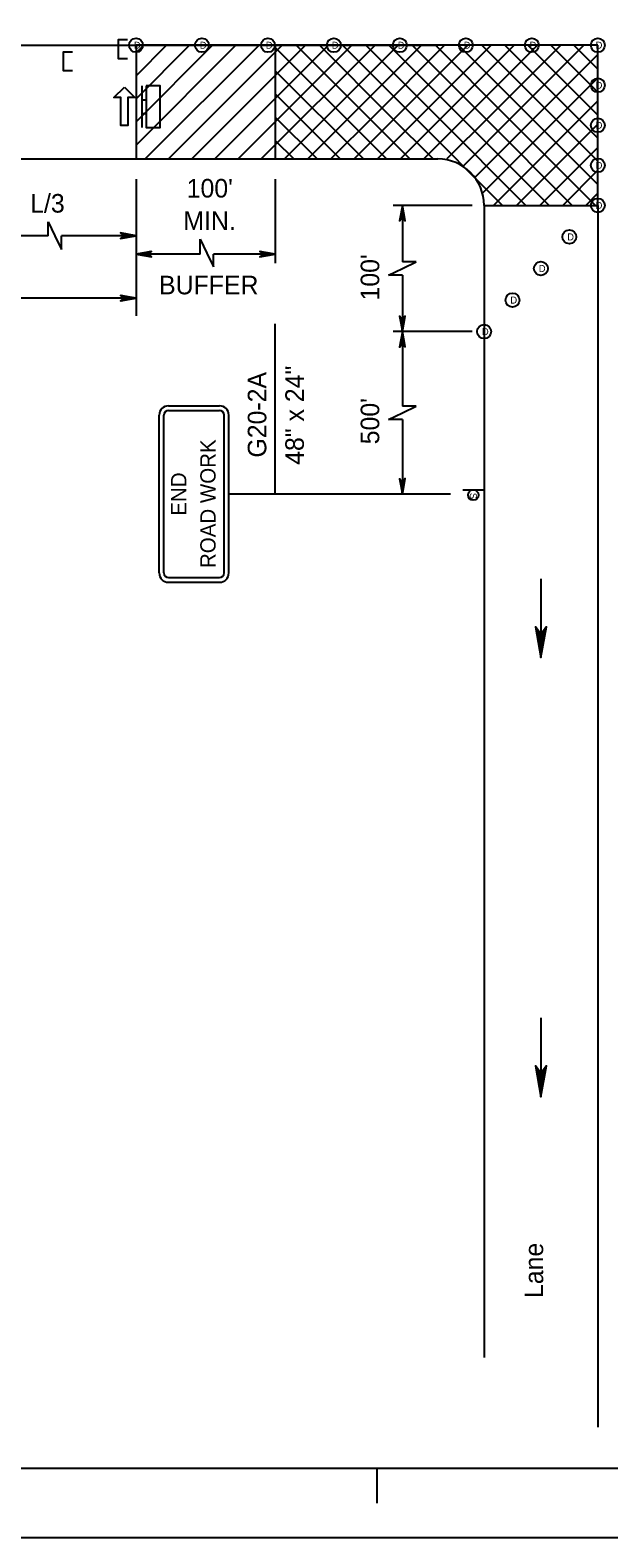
# Model space of a CAD drawing. Extents: x 499945 to 500993, y 499985 to 500645.
# Drawn here: x 500390.3 to 500514.9, y 499985 to 500309.6 of the extents above; entities that cross this region are included whole.
import ezdxf

# ---------------------------------------------------------------- set-up
doc = ezdxf.new("R2010")
doc.units = 0
for name, color, linetype in [('1', 7, 'Continuous'), ('24', 7, 'Continuous'), ('39', 7, 'Continuous'), ('41', 7, 'Continuous'), ('5', 7, 'Continuous'), ('56', 7, 'Continuous'), ('60', 7, 'Continuous')]:
    doc.layers.add(name, color=color, linetype=linetype)

msp = doc.modelspace()

# ---------------------------------------------------------------- linework, layer by layer
at = {"layer": '1'}
for p, q in [((500071.91, 500306.34), (500478, 500306.34)), ((500414.27, 500297.62), (500414.27, 500288.63)), ((500414.31, 500297.64), (500414.31, 500288.65)), ((500414.27, 500294.62), (500415.27, 500294.62)), ((500414.27, 500291.62), (500415.27, 500291.62)), ((500071.91, 500281.86), (500478, 500281.86)), ((500413.05, 500277.48), (500413.05, 500248.06)), ((500443.03, 500277.48), (500443.03, 500259.43)), ((500470.39, 500271.87), (500470.39, 500259.72)), ((500487.99, 500271.87), (500487.99, 500023.84)), ((500512.47, 500271.87), (500512.47, 500008.81)), ((500394.12, 500265.34), (500394.12, 500268.34)), ((500394.12, 500268.34), (500395.56, 500265.34)), ((500394.12, 500265.34), (500378.08, 500265.34)), ((500395.56, 500265.34), (500397, 500262.34)), ((500413.05, 500265.34), (500397, 500265.34)), ((500397, 500262.34), (500397, 500265.34)), ((500426.84, 500261.38), (500426.84, 500264.61)), ((500426.84, 500264.61), (500428.28, 500261.61)), ((500426.84, 500261.38), (500413.05, 500261.38)), ((500426.84, 500261.38), (500413.05, 500261.38)), ((500428.28, 500261.61), (500429.72, 500258.61)), ((500443.03, 500261.38), (500429.72, 500261.38)), ((500429.72, 500258.61), (500429.72, 500261.38)), ((500467.39, 500256.84), (500470.39, 500258.28)), ((500473.39, 500259.72), (500470.39, 500259.72)), ((500470.39, 500258.28), (500473.39, 500259.72)), ((500470.39, 500256.84), (500467.39, 500256.84)), ((500470.39, 500256.84), (500470.39, 500244.69)), ((500467.39, 500225.76), (500470.39, 500227.2)), ((500470.39, 500225.76), (500467.39, 500225.76)), ((500473.39, 500228.64), (500470.39, 500228.64)), ((500470.39, 500227.2), (500473.39, 500228.64)), ((500000, 500000), (500990, 500000)), ((500465, 499992.5), (500465, 500000)), ((500993, 499985), (499944.83, 499985))]:
    msp.add_line(p, q, dxfattribs=at)
msp.add_arc((500478, 500271.87), 9.99, 0, 90, dxfattribs=at)
at = {"layer": '24'}
for p, q in [((500500.23, 500191.49), (500500.23, 500179.56)), ((500500.23, 500096.97), (500500.23, 500085.04))]:
    msp.add_line(p, q, dxfattribs=at)
for points in [[(500470.39, 500271.87), (500469.8, 500268.55), (500470.39, 500269.34), (500470.97, 500268.56), (500470.39, 500271.87), (500470.4, 500271.65), (500469.85, 500268.64), (500470.4, 500269.4), (500470.92, 500268.7), (500470.41, 500271.53), (500470.39, 500271.42), (500469.93, 500268.84), (500470.4, 500269.42), (500470.85, 500268.83), (500470.39, 500271.37), (500470.41, 500271.26), (500470, 500269.01), (500470.39, 500269.44), (500470.79, 500269), (500470.41, 500270.94), (500470.41, 500270.75), (500470.08, 500269.17), (500470.38, 500269.48), (500470.71, 500269.15), (500470.39, 500270.72), (500470.38, 500270.54), (500470.18, 500269.35), (500470.41, 500269.58), (500470.63, 500269.33), (500470.39, 500270.38), (500470.37, 500270.21), (500470.24, 500269.5), (500470.4, 500269.61), (500470.57, 500269.42), (500470.39, 500270.12), (500470.28, 500269.66), (500470.41, 500269.72), (500470.53, 500269.52), (500470.41, 500270.01), (500470.33, 500269.7), (500470.43, 500269.83), (500470.49, 500269.68), (500470.4, 500269.83), (500470.38, 500269.75)], [(500413.05, 500265.34), (500409.73, 500265.93), (500410.52, 500265.34), (500409.74, 500264.76), (500413.05, 500265.34), (500412.83, 500265.34), (500409.82, 500265.89), (500410.58, 500265.34), (500409.88, 500264.81), (500412.71, 500265.33), (500412.6, 500265.34), (500410.02, 500265.8), (500410.6, 500265.34), (500410, 500264.88), (500412.55, 500265.34), (500412.44, 500265.33), (500410.18, 500265.73), (500410.62, 500265.34), (500410.18, 500264.94), (500412.12, 500265.33), (500411.93, 500265.33), (500410.35, 500265.65), (500410.66, 500265.35), (500410.33, 500265.02), (500411.9, 500265.34), (500411.72, 500265.35), (500410.53, 500265.56), (500410.76, 500265.33), (500410.51, 500265.1), (500411.56, 500265.34), (500411.39, 500265.36), (500410.68, 500265.5), (500410.79, 500265.34), (500410.6, 500265.16), (500411.3, 500265.34), (500410.84, 500265.45), (500410.9, 500265.33), (500410.7, 500265.2), (500411.18, 500265.33), (500410.88, 500265.4), (500411.01, 500265.3), (500410.86, 500265.24), (500411.01, 500265.34), (500410.93, 500265.35)], [(500413.05, 500261.38), (500416.37, 500260.8), (500415.58, 500261.38), (500416.36, 500261.96), (500413.05, 500261.38), (500413.27, 500261.39), (500416.28, 500260.84), (500415.52, 500261.39), (500416.22, 500261.92), (500413.39, 500261.4), (500413.5, 500261.38), (500416.08, 500260.93), (500415.5, 500261.39), (500416.1, 500261.84), (500413.55, 500261.38), (500413.66, 500261.4), (500415.92, 500260.99), (500415.48, 500261.38), (500415.92, 500261.79), (500413.98, 500261.4), (500414.17, 500261.4), (500415.75, 500261.08), (500415.44, 500261.37), (500415.77, 500261.7), (500414.2, 500261.38), (500414.38, 500261.37), (500415.57, 500261.17), (500415.34, 500261.4), (500415.59, 500261.63), (500414.54, 500261.38), (500414.71, 500261.37), (500415.42, 500261.23), (500415.31, 500261.39), (500415.5, 500261.57), (500414.8, 500261.38), (500415.26, 500261.27), (500415.2, 500261.4), (500415.4, 500261.53), (500414.92, 500261.4), (500415.22, 500261.32), (500415.09, 500261.42), (500415.24, 500261.48), (500415.09, 500261.39), (500415.17, 500261.37)], [(500443.03, 500261.38), (500439.7, 500261.97), (500440.5, 500261.38), (500439.72, 500260.81), (500443.03, 500261.38), (500442.81, 500261.38), (500439.8, 500261.93), (500440.56, 500261.38), (500439.86, 500260.85), (500442.69, 500261.37), (500442.58, 500261.38), (500440, 500261.84), (500440.58, 500261.38), (500439.98, 500260.93), (500442.53, 500261.38), (500442.42, 500261.37), (500440.16, 500261.77), (500440.6, 500261.38), (500440.15, 500260.98), (500442.09, 500261.37), (500441.91, 500261.37), (500440.33, 500261.69), (500440.64, 500261.39), (500440.31, 500261.06), (500441.87, 500261.38), (500441.7, 500261.39), (500440.51, 500261.6), (500440.74, 500261.37), (500440.49, 500261.14), (500441.53, 500261.38), (500441.37, 500261.4), (500440.65, 500261.54), (500440.77, 500261.38), (500440.58, 500261.2), (500441.28, 500261.38), (500440.81, 500261.49), (500440.88, 500261.37), (500440.68, 500261.24), (500441.16, 500261.37), (500440.86, 500261.44), (500440.98, 500261.34), (500440.84, 500261.28), (500440.98, 500261.38), (500440.91, 500261.39)], [(500413.05, 500251.89), (500409.73, 500252.47), (500410.52, 500251.89), (500409.74, 500251.31), (500413.05, 500251.89), (500412.83, 500251.88), (500409.82, 500252.43), (500410.58, 500251.88), (500409.88, 500251.35), (500412.71, 500251.87), (500412.6, 500251.89), (500410.02, 500252.34), (500410.6, 500251.88), (500410, 500251.43), (500412.55, 500251.89), (500412.44, 500251.87), (500410.18, 500252.28), (500410.62, 500251.89), (500410.18, 500251.48), (500412.12, 500251.87), (500411.93, 500251.87), (500410.35, 500252.19), (500410.66, 500251.9), (500410.33, 500251.56), (500411.9, 500251.89), (500411.72, 500251.9), (500410.53, 500252.1), (500410.76, 500251.87), (500410.51, 500251.64), (500411.56, 500251.89), (500411.39, 500251.9), (500410.68, 500252.04), (500410.79, 500251.88), (500410.6, 500251.7), (500411.3, 500251.89), (500410.84, 500252), (500410.9, 500251.87), (500410.7, 500251.74), (500411.18, 500251.87), (500410.88, 500251.95), (500411.01, 500251.85), (500410.86, 500251.79), (500411.01, 500251.88), (500410.93, 500251.9)], [(500470.39, 500244.69), (500470.98, 500248.01), (500470.39, 500247.22), (500469.81, 500248), (500470.39, 500244.69), (500470.38, 500244.91), (500470.93, 500247.92), (500470.38, 500247.16), (500469.86, 500247.86), (500470.37, 500245.03), (500470.39, 500245.14), (500470.85, 500247.72), (500470.38, 500247.14), (500469.93, 500247.73), (500470.39, 500245.19), (500470.37, 500245.3), (500470.78, 500247.55), (500470.39, 500247.12), (500469.98, 500247.56), (500470.37, 500245.62), (500470.37, 500245.81), (500470.7, 500247.39), (500470.4, 500247.08), (500470.07, 500247.41), (500470.39, 500245.84), (500470.4, 500246.02), (500470.6, 500247.21), (500470.37, 500246.98), (500470.14, 500247.23), (500470.39, 500246.18), (500470.41, 500246.35), (500470.54, 500247.06), (500470.38, 500246.94), (500470.2, 500247.14), (500470.39, 500246.44), (500470.5, 500246.9), (500470.37, 500246.83), (500470.25, 500247.04), (500470.37, 500246.55), (500470.45, 500246.86), (500470.35, 500246.73), (500470.29, 500246.88), (500470.38, 500246.73), (500470.4, 500246.81)], [(500470.39, 500244.69), (500469.8, 500241.36), (500470.39, 500242.16), (500470.97, 500241.38), (500470.39, 500244.69), (500470.4, 500244.47), (500469.85, 500241.46), (500470.4, 500242.22), (500470.92, 500241.52), (500470.41, 500244.35), (500470.39, 500244.24), (500469.93, 500241.66), (500470.4, 500242.24), (500470.85, 500241.64), (500470.39, 500244.19), (500470.41, 500244.08), (500470, 500241.82), (500470.39, 500242.26), (500470.79, 500241.81), (500470.41, 500243.76), (500470.41, 500243.57), (500470.08, 500241.99), (500470.38, 500242.3), (500470.71, 500241.97), (500470.39, 500243.53), (500470.38, 500243.36), (500470.18, 500242.17), (500470.41, 500242.4), (500470.63, 500242.15), (500470.39, 500243.19), (500470.37, 500243.03), (500470.24, 500242.31), (500470.4, 500242.43), (500470.57, 500242.24), (500470.39, 500242.94), (500470.28, 500242.48), (500470.41, 500242.54), (500470.53, 500242.34), (500470.41, 500242.82), (500470.33, 500242.52), (500470.43, 500242.65), (500470.49, 500242.5), (500470.4, 500242.65), (500470.38, 500242.57)], [(500470.39, 500209.71), (500470.98, 500213.04), (500470.39, 500212.24), (500469.81, 500213.02), (500470.39, 500209.71), (500470.38, 500209.94), (500470.93, 500212.95), (500470.38, 500212.18), (500469.86, 500212.89), (500470.37, 500210.05), (500470.39, 500210.17), (500470.85, 500212.74), (500470.38, 500212.17), (500469.93, 500212.76), (500470.39, 500210.22), (500470.37, 500210.33), (500470.78, 500212.58), (500470.39, 500212.14), (500469.98, 500212.59), (500470.37, 500210.65), (500470.37, 500210.84), (500470.7, 500212.41), (500470.4, 500212.11), (500470.07, 500212.44), (500470.39, 500210.87), (500470.4, 500211.05), (500470.6, 500212.23), (500470.37, 500212), (500470.14, 500212.25), (500470.39, 500211.21), (500470.41, 500211.38), (500470.54, 500212.09), (500470.38, 500211.97), (500470.2, 500212.17), (500470.39, 500211.46), (500470.5, 500211.93), (500470.37, 500211.86), (500470.25, 500212.06), (500470.37, 500211.58), (500470.45, 500211.89), (500470.35, 500211.76), (500470.29, 500211.9), (500470.38, 500211.76), (500470.4, 500211.83)], [(500500.23, 500174.5), (500501.41, 500181.15), (500500.23, 500179.56), (500499.08, 500181.11), (500500.23, 500174.5), (500500.22, 500174.94), (500501.32, 500180.96), (500500.22, 500179.43), (500499.17, 500180.84), (500500.2, 500175.18), (500500.23, 500175.4), (500501.15, 500180.56), (500500.22, 500179.4), (500499.32, 500180.59), (500500.23, 500175.5), (500500.2, 500175.72), (500501.01, 500180.23), (500500.23, 500179.35), (500499.42, 500180.25), (500500.2, 500176.36), (500500.2, 500176.74), (500500.85, 500179.89), (500500.25, 500179.28), (500499.59, 500179.94), (500500.23, 500176.81), (500500.25, 500177.16), (500500.66, 500179.53), (500500.2, 500179.08), (500499.75, 500179.57), (500500.23, 500177.49), (500500.27, 500177.82), (500500.54, 500179.25), (500500.22, 500179.01), (500499.86, 500179.4), (500500.23, 500178), (500500.45, 500178.92), (500500.2, 500178.79), (500499.95, 500179.2), (500500.2, 500178.23), (500500.35, 500178.84), (500500.15, 500178.58), (500500.03, 500178.88), (500500.22, 500178.58), (500500.25, 500178.74)], [(500500.23, 500079.98), (500501.41, 500086.63), (500500.23, 500085.04), (500499.08, 500086.59), (500500.23, 500079.98), (500500.22, 500080.42), (500501.32, 500086.44), (500500.22, 500084.92), (500499.17, 500086.33), (500500.2, 500080.66), (500500.23, 500080.88), (500501.15, 500086.04), (500500.22, 500084.88), (500499.32, 500086.07), (500500.23, 500080.98), (500500.2, 500081.2), (500501.01, 500085.71), (500500.23, 500084.83), (500499.42, 500085.73), (500500.2, 500081.85), (500500.2, 500082.22), (500500.85, 500085.38), (500500.25, 500084.76), (500499.59, 500085.42), (500500.23, 500082.29), (500500.25, 500082.64), (500500.66, 500085.02), (500500.2, 500084.56), (500499.75, 500085.05), (500500.23, 500082.97), (500500.27, 500083.3), (500500.54, 500084.73), (500500.22, 500084.49), (500499.86, 500084.88), (500500.23, 500083.48), (500500.45, 500084.41), (500500.2, 500084.27), (500499.95, 500084.68), (500500.2, 500083.71), (500500.35, 500084.32), (500500.15, 500084.07), (500500.03, 500084.36), (500500.22, 500084.07), (500500.25, 500084.22)]]:
    msp.add_lwpolyline(points, dxfattribs=at)
at = {"layer": '41'}
msp.add_lwpolyline([(499944.83, 500645), (500993, 500645), (500993, 499985), (499944.83, 499985)], close=True, dxfattribs=at)
at = {"layer": '5'}
for p, q in [((500413.05, 500306.34), (500413.05, 500281.86)), ((500512.47, 500306.34), (500413.05, 500306.34)), ((500434.53, 500306.34), (500413.05, 500284.86)), ((500429.54, 500306.34), (500413.05, 500289.86)), ((500424.59, 500306.34), (500413.05, 500294.8)), ((500419.65, 500306.34), (500413.05, 500299.75)), ((500413.05, 500304.69), (500414.7, 500306.34)), ((500439.53, 500306.34), (500415.05, 500281.86)), ((500444.53, 500306.34), (500420.04, 500281.86)), ((500449.52, 500306.34), (500425.04, 500281.86)), ((500454.52, 500306.34), (500430.04, 500281.86)), ((500459.52, 500306.34), (500435.03, 500281.86)), ((500464.51, 500306.34), (500440.03, 500281.86)), ((500443.03, 500306.34), (500443.03, 500281.86)), ((500443.03, 500305.85), (500467.01, 500281.86)), ((500469.51, 500306.34), (500445.03, 500281.86)), ((500447.52, 500306.34), (500462.58, 500291.29)), ((500474.5, 500306.34), (500450.02, 500281.86)), ((500452.52, 500306.34), (500467.86, 500291)), ((500457.52, 500306.34), (500472.86, 500291)), ((500462.51, 500306.34), (500477.86, 500291)), ((500479.5, 500306.34), (500464.08, 500290.92)), ((500467.51, 500306.34), (500482.85, 500291)), ((500484.5, 500306.34), (500469.15, 500291)), ((500472.5, 500306.34), (500487.85, 500291)), ((500489.49, 500306.34), (500474.15, 500291)), ((500477.5, 500306.34), (500492.85, 500291)), ((500494.49, 500306.34), (500479.14, 500291)), ((500482.5, 500306.34), (500512.47, 500276.37)), ((500499.48, 500306.34), (500484.14, 500291)), ((500487.49, 500306.34), (500512.47, 500281.36)), ((500504.48, 500306.34), (500489.14, 500291)), ((500492.49, 500306.34), (500512.47, 500286.36)), ((500494.2, 500291.07), (500509.48, 500306.34)), ((500512.47, 500304.35), (500495.71, 500287.58)), ((500497.44, 500306.34), (500512.47, 500291.31)), ((500502.38, 500306.34), (500512.47, 500296.25)), ((500507.33, 500306.34), (500512.47, 500301.2)), ((500512.47, 500271.87), (500512.47, 500306.34)), ((500443.03, 500300.85), (500462.01, 500281.86)), ((500512.47, 500299.35), (500487.64, 500274.51)), ((500443.03, 500295.85), (500457.02, 500281.86)), ((500512.47, 500294.35), (500489.99, 500271.87)), ((500443.03, 500290.86), (500452.02, 500281.86)), ((500464.08, 500290.92), (500455.02, 500281.86)), ((500469.15, 500291), (500460.01, 500281.86)), ((500462.58, 500291.29), (500472.01, 500281.86)), ((500474.15, 500291), (500465.01, 500281.86)), ((500467.86, 500291), (500477, 500281.86)), ((500479.14, 500291), (500470.01, 500281.86)), ((500472.86, 500291), (500491.99, 500271.87)), ((500484.14, 500291), (500475, 500281.86)), ((500477.86, 500291), (500496.99, 500271.87)), ((500489.14, 500291), (500480, 500281.86)), ((500482.85, 500291), (500501.98, 500271.87)), ((500494.2, 500291.07), (500483.41, 500280.27)), ((500487.85, 500291), (500506.98, 500271.87)), ((500492.85, 500291), (500511.98, 500271.87)), ((500495.71, 500287.58), (500485.99, 500277.87)), ((500512.47, 500289.36), (500494.99, 500271.87)), ((500443.03, 500285.86), (500447.02, 500281.86)), ((500512.47, 500284.36), (500499.98, 500271.87)), ((500512.47, 500279.42), (500504.93, 500271.87)), ((500512.47, 500274.47), (500509.88, 500271.87)), ((500485.41, 500271.87), (500468.39, 500271.87)), ((500487.99, 500271.87), (500512.47, 500271.87)), ((500504.98, 500271.87), (500504.98, 500271.87)), ((500413.05, 500251.89), (500359.28, 500251.89)), ((500442.99, 500209.71), (500442.99, 500246.35)), ((500485.41, 500244.69), (500468.39, 500244.69)), ((500470.39, 500244.69), (500470.39, 500228.64)), ((500470.39, 500225.76), (500470.39, 500209.71)), ((500480.79, 500209.71), (500433.03, 500209.71))]:
    msp.add_line(p, q, dxfattribs=at)
at = {"layer": '56'}
for p, q in [((500418.04, 500192.73), (500418.04, 500226.7)), ((500419.04, 500192.73), (500419.04, 500226.7)), ((500420.04, 500228.7), (500431.03, 500228.7)), ((500420.04, 500227.7), (500431.03, 500227.7)), ((500432.03, 500192.73), (500432.03, 500226.7)), ((500433.03, 500192.73), (500433.03, 500226.7)), ((500483.42, 500210.63), (500487.92, 500210.63)), ((500420.04, 500191.73), (500431.03, 500191.73)), ((500420.04, 500190.73), (500431.03, 500190.73))]:
    msp.add_line(p, q, dxfattribs=at)
for points in [[(500411.2, 500307.49), (500409.2, 500307.49), (500409.2, 500305.49), (500409.2, 500303.49), (500411.2, 500303.49)], [(500399.39, 500304.87), (500397.39, 500304.87), (500397.39, 500302.87), (500397.39, 500300.87), (500399.39, 500300.87)], [(500410.54, 500297.35), (500412.79, 500295.1), (500411.29, 500295.1), (500411.29, 500289.1), (500409.79, 500289.1), (500409.79, 500295.1), (500408.3, 500295.1), (500410.54, 500297.35)]]:
    msp.add_lwpolyline(points, dxfattribs=at)
for centre, radius in [((500413.05, 500306.34), 1.5), ((500427.25, 500306.34), 1.5), ((500441.46, 500306.34), 1.5), ((500455.66, 500306.34), 1.5), ((500469.86, 500306.34), 1.5), ((500484.07, 500306.34), 1.5), ((500498.27, 500306.34), 1.5), ((500512.47, 500306.34), 1.5), ((500512.47, 500297.73), 1.5), ((500512.47, 500289.11), 1.5), ((500512.47, 500280.49), 1.5), ((500512.47, 500271.87), 1.5), ((500506.35, 500265.08), 1.5), ((500500.23, 500258.28), 1.5), ((500494.11, 500251.48), 1.5), ((500487.99, 500244.69), 1.5), ((500485.67, 500209.51), 1.12)]:
    msp.add_circle(centre, radius, dxfattribs=at)
for centre, radius, start, end in [((500420.04, 500226.7), 2, 90, 180), ((500420.04, 500226.7), 0.999, 90, 180), ((500431.03, 500226.7), 2, 0, 90), ((500431.03, 500226.7), 0.999, 0, 90), ((500420.04, 500192.73), 2, 180, 270), ((500420.04, 500192.73), 0.999, 180, 270), ((500431.03, 500192.73), 2, 270, 0), ((500431.03, 500192.73), 0.999, 270, 0)]:
    msp.add_arc(centre, radius, start, end, dxfattribs=at)
at = {"layer": '60'}
for p, q in [((500414.27, 500297.62), (500414.27, 500297.62)), ((500418.04, 500209.71), (500418.04, 500209.71)), ((500433.03, 500209.71), (500433.03, 500209.71))]:
    msp.add_line(p, q, dxfattribs=at)
for points in [[(500410.54, 500297.35), (500412.79, 500295.1), (500411.29, 500295.1), (500411.29, 500289.1), (500409.79, 500289.1), (500409.79, 500295.1), (500408.3, 500295.1)], [(500415.27, 500297.62), (500415.27, 500288.63), (500418.26, 500288.63), (500418.26, 500297.62)]]:
    msp.add_lwpolyline(points, close=True, dxfattribs=at)
for centre, radius in [((500413.05, 500306.34), 1.5), ((500427.25, 500306.34), 1.5), ((500441.46, 500306.34), 1.5), ((500455.66, 500306.34), 1.5), ((500469.86, 500306.34), 1.5), ((500484.07, 500306.34), 1.5), ((500498.27, 500306.34), 1.5), ((500512.47, 500306.34), 1.5), ((500512.47, 500297.73), 1.5), ((500512.47, 500289.11), 1.5), ((500512.47, 500280.49), 1.5), ((500512.47, 500271.87), 1.5), ((500506.35, 500265.08), 1.5), ((500500.23, 500258.28), 1.5), ((500494.11, 500251.48), 1.5), ((500487.99, 500244.69), 1.5), ((500485.67, 500209.51), 1.12)]:
    msp.add_circle(centre, radius, dxfattribs=at)

# ---------------------------------------------------------------- texts
at = {"layer": '39'}
for s, p in [("100'", (500423.96, 500273.56)), ('L/3', (500390.26, 500270.31)), ('MIN.', (500423.25, 500266.56)), ('BUFFER', (500418.02, 500252.72))]:
    msp.add_text(s, height=4, dxfattribs=at).set_placement(p)
for s, height, p in [("100'", 4, (500465.42, 500251.39)), ('G20-2A', 4, (500441.11, 500217.57)), ('48" x 24"', 4, (500449.19, 500216.01)), ("500'", 4, (500465.42, 500220.43)), ('ROAD WORK', 3.3, (500430.19, 500193.79)), ('END', 3.3, (500423.89, 500205.06))]:
    msp.add_text(s, height=height, rotation=90, dxfattribs=at).set_placement(p)
at = {"layer": '5'}
msp.add_text('Lane', height=4, rotation=90, dxfattribs=at).set_placement((500500.71, 500036.63))
at = {"layer": '56'}
for p in [(500412.59, 500305.6), (500426.79, 500305.6), (500441, 500305.6), (500455.2, 500305.6), (500469.4, 500305.6), (500483.61, 500305.6), (500497.81, 500305.6), (500512.01, 500305.6), (500512.01, 500296.98), (500512.01, 500288.36), (500512.01, 500279.74), (500512.01, 500271.12), (500505.89, 500264.33), (500499.77, 500257.53), (500493.65, 500250.73), (500487.53, 500243.94)]:
    msp.add_text('D', height=1.5, dxfattribs=at).set_placement(p)
msp.add_text('S', height=1.5, rotation=270, dxfattribs=at).set_placement((500484.92, 500209.97))

doc.saveas('drawing.dxf')
